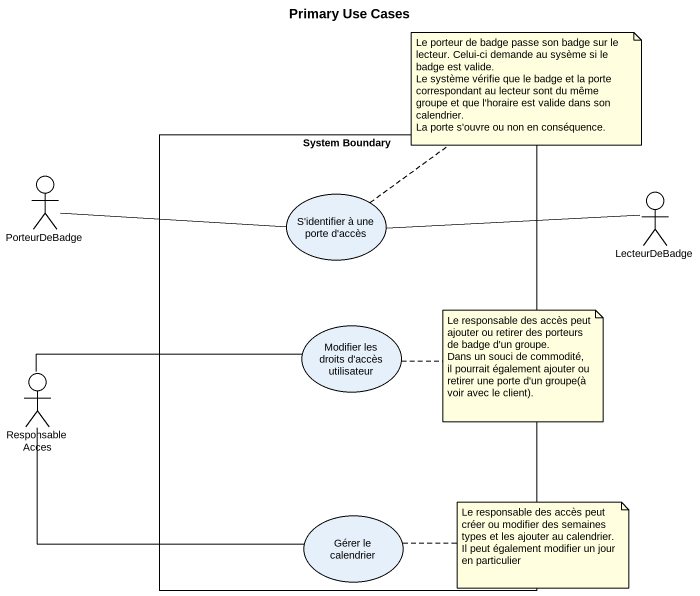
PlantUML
@startuml
title Primary Use Cases
rectangle "System Boundary" as System_Boundary {
  usecase "S'identifier à une porte d'accès" as S_identifier_à_une_porte_d
  usecase "Modifier les droits d'accès utilisateur" as Modifier_les_droits_d_accès
  usecase "Gérer le calendrier" as Gérer_le_calendrier
}
actor PorteurDeBadge
actor LecteurDeBadge
actor ResponsableAcces
PorteurDeBadge -right- S_identifier_à_une_porte_d
S_identifier_à_une_porte_d -right- LecteurDeBadge
ResponsableAcces -right- Modifier_les_droits_d_accès
ResponsableAcces -right- Gérer_le_calendrier
note top of S_identifier_à_une_porte_d
  Le porteur de badge passe son badge sur le lecteur. Celui-ci demande au sysème si le badge est valide.
  Le système vérifie que le badge et la porte correspondant au lecteur sont du même groupe et que l'horaire est valide dans son calendrier.
  La porte s'ouvre ou non en conséquence.
end note
note right of Modifier_les_droits_d_accès
  Le responsable des accès peut ajouter ou retirer des porteurs de badge d'un groupe.
  Dans un souci de commodité, il pourrait également ajouter ou retirer une porte d'un groupe(à voir avec le client).
end note
note right of Gérer_le_calendrier : Le responsable des accès peut créer ou modifier des semaines types et les ajouter au calendrier. Il peut également modifier un jour en particulier
@enduml
